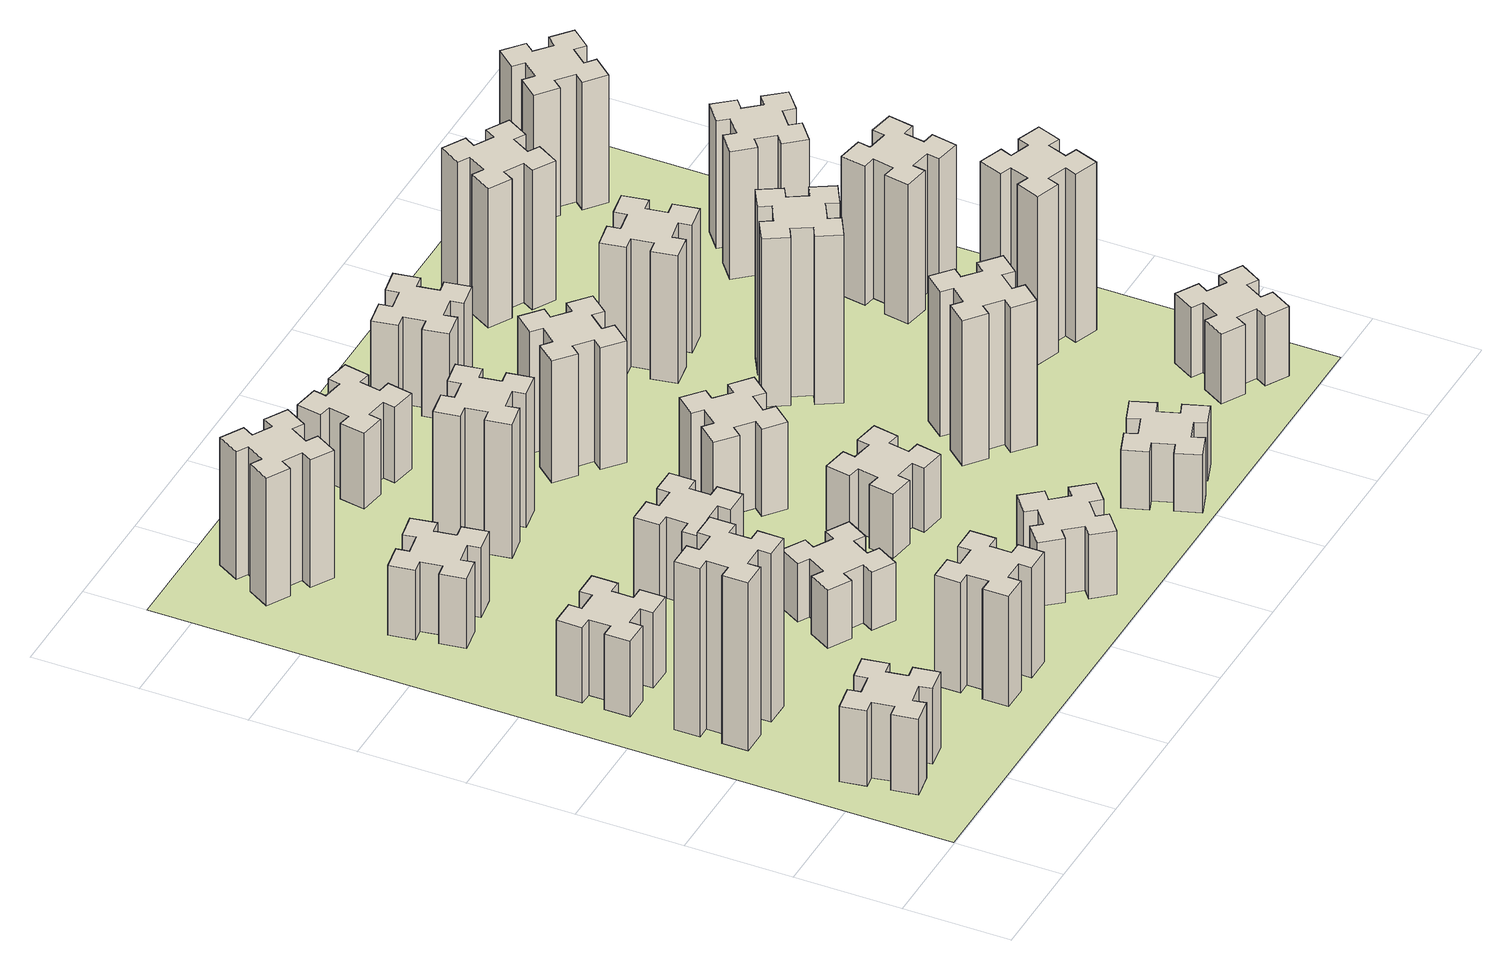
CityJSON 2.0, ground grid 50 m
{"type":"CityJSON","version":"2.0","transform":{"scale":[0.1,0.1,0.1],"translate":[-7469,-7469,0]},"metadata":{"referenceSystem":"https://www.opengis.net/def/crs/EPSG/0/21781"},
"CityObjects":{
"building1":{"type":"Building","attributes":{"class":"1000","function":"1000","usage":"1000","yearOfConstruction":2016,"roofType":"1000","measuredHeight":39,"storeysAboveGround":30,"storeysBelowGround":0},"geometry":[{"type":"Solid","lod":"1","boundaries":[[[[0,1,2,3,4,5,6,7,8,9,10,11,12,13,14,15,16,17,18,19]],[[17,16,20,21]],[[16,15,22,20]],[[15,14,23,22]],[[14,13,24,23]],[[13,12,25,24]],[[12,11,26,25]],[[11,10,27,26]],[[10,9,28,27]],[[9,8,29,28]],[[8,7,30,29]],[[7,6,31,30]],[[6,5,32,31]],[[5,4,33,32]],[[4,3,34,33]],[[3,2,35,34]],[[2,1,36,35]],[[1,0,37,36]],[[0,19,38,37]],[[19,18,39,38]],[[18,17,21,39]],[[24,25,26,27,28,29,30,31,32,33,34,35,36,37,38,39,21,20,22,23]]]]}]},
"building2":{"type":"Building","attributes":{"class":"1000","function":"1000","usage":"1000","yearOfConstruction":2016,"roofType":"1000","measuredHeight":87,"storeysAboveGround":30,"storeysBelowGround":0},"geometry":[{"type":"Solid","lod":"1","boundaries":[[[[40,41,42,43,44,45,46,47,48,49,50,51,52,53,54,55,56,57,58,59]],[[57,56,60,61]],[[56,55,62,60]],[[55,54,63,62]],[[54,53,64,63]],[[53,52,65,64]],[[52,51,66,65]],[[51,50,67,66]],[[50,49,68,67]],[[49,48,69,68]],[[48,47,70,69]],[[47,46,71,70]],[[46,45,72,71]],[[45,44,73,72]],[[44,43,74,73]],[[43,42,75,74]],[[42,41,76,75]],[[41,40,77,76]],[[40,59,78,77]],[[59,58,79,78]],[[58,57,61,79]],[[64,65,66,67,68,69,70,71,72,73,74,75,76,77,78,79,61,60,62,63]]]]}]},
"building3":{"type":"Building","attributes":{"class":"1000","function":"1000","usage":"1000","yearOfConstruction":2016,"roofType":"1000","measuredHeight":39,"storeysAboveGround":30,"storeysBelowGround":0},"geometry":[{"type":"Solid","lod":"1","boundaries":[[[[80,81,82,83,84,85,86,87,88,89,90,91,92,93,94,95,96,97,98,99]],[[97,96,100,101]],[[96,95,102,100]],[[95,94,103,102]],[[94,93,104,103]],[[93,92,105,104]],[[92,91,106,105]],[[91,90,107,106]],[[90,89,108,107]],[[89,88,109,108]],[[88,87,110,109]],[[87,86,111,110]],[[86,85,112,111]],[[85,84,113,112]],[[84,83,114,113]],[[83,82,115,114]],[[82,81,116,115]],[[81,80,117,116]],[[80,99,118,117]],[[99,98,119,118]],[[98,97,101,119]],[[104,105,106,107,108,109,110,111,112,113,114,115,116,117,118,119,101,100,102,103]]]]}]},
"building4":{"type":"Building","attributes":{"class":"1000","function":"1000","usage":"1000","yearOfConstruction":2016,"roofType":"1000","measuredHeight":57,"storeysAboveGround":30,"storeysBelowGround":0},"geometry":[{"type":"Solid","lod":"1","boundaries":[[[[120,121,122,123,124,125,126,127,128,129,130,131,132,133,134,135,136,137,138,139]],[[137,136,140,141]],[[136,135,142,140]],[[135,134,143,142]],[[134,133,144,143]],[[133,132,145,144]],[[132,131,146,145]],[[131,130,147,146]],[[130,129,148,147]],[[129,128,149,148]],[[128,127,150,149]],[[127,126,151,150]],[[126,125,152,151]],[[125,124,153,152]],[[124,123,154,153]],[[123,122,155,154]],[[122,121,156,155]],[[121,120,157,156]],[[120,139,158,157]],[[139,138,159,158]],[[138,137,141,159]],[[144,145,146,147,148,149,150,151,152,153,154,155,156,157,158,159,141,140,142,143]]]]}]},
"building5":{"type":"Building","attributes":{"class":"1000","function":"1000","usage":"1000","yearOfConstruction":2016,"roofType":"1000","measuredHeight":36,"storeysAboveGround":30,"storeysBelowGround":0},"geometry":[{"type":"Solid","lod":"1","boundaries":[[[[160,161,162,163,164,165,166,167,168,169,170,171,172,173,174,175,176,177,178,179]],[[177,176,180,181]],[[176,175,182,180]],[[175,174,183,182]],[[174,173,184,183]],[[173,172,185,184]],[[172,171,186,185]],[[171,170,187,186]],[[170,169,188,187]],[[169,168,189,188]],[[168,167,190,189]],[[167,166,191,190]],[[166,165,192,191]],[[165,164,193,192]],[[164,163,194,193]],[[163,162,195,194]],[[162,161,196,195]],[[161,160,197,196]],[[160,179,198,197]],[[179,178,199,198]],[[178,177,181,199]],[[184,185,186,187,188,189,190,191,192,193,194,195,196,197,198,199,181,180,182,183]]]]}]},
"building6":{"type":"Building","attributes":{"class":"1000","function":"1000","usage":"1000","yearOfConstruction":2016,"roofType":"1000","measuredHeight":66,"storeysAboveGround":30,"storeysBelowGround":0},"geometry":[{"type":"Solid","lod":"1","boundaries":[[[[200,201,202,203,204,205,206,207,208,209,210,211,212,213,214,215,216,217,218,219]],[[217,216,220,221]],[[216,215,222,220]],[[215,214,223,222]],[[214,213,224,223]],[[213,212,225,224]],[[212,211,226,225]],[[211,210,227,226]],[[210,209,228,227]],[[209,208,229,228]],[[208,207,230,229]],[[207,206,231,230]],[[206,205,232,231]],[[205,204,233,232]],[[204,203,234,233]],[[203,202,235,234]],[[202,201,236,235]],[[201,200,237,236]],[[200,219,238,237]],[[219,218,239,238]],[[218,217,221,239]],[[224,225,226,227,228,229,230,231,232,233,234,235,236,237,238,239,221,220,222,223]]]]}]},
"building7":{"type":"Building","attributes":{"class":"1000","function":"1000","usage":"1000","yearOfConstruction":2016,"roofType":"1000","measuredHeight":30,"storeysAboveGround":30,"storeysBelowGround":0},"geometry":[{"type":"Solid","lod":"1","boundaries":[[[[240,241,242,243,244,245,246,247,248,249,250,251,252,253,254,255,256,257,258,259]],[[257,256,260,261]],[[256,255,262,260]],[[255,254,263,262]],[[254,253,264,263]],[[253,252,265,264]],[[252,251,266,265]],[[251,250,267,266]],[[250,249,268,267]],[[249,248,269,268]],[[248,247,270,269]],[[247,246,271,270]],[[246,245,272,271]],[[245,244,273,272]],[[244,243,274,273]],[[243,242,275,274]],[[242,241,276,275]],[[241,240,277,276]],[[240,259,278,277]],[[259,258,279,278]],[[258,257,261,279]],[[264,265,266,267,268,269,270,271,272,273,274,275,276,277,278,279,261,260,262,263]]]]}]},
"building8":{"type":"Building","attributes":{"class":"1000","function":"1000","usage":"1000","yearOfConstruction":2016,"roofType":"1000","measuredHeight":42,"storeysAboveGround":30,"storeysBelowGround":0},"geometry":[{"type":"Solid","lod":"1","boundaries":[[[[280,281,282,283,284,285,286,287,288,289,290,291,292,293,294,295,296,297,298,299]],[[297,296,300,301]],[[296,295,302,300]],[[295,294,303,302]],[[294,293,304,303]],[[293,292,305,304]],[[292,291,306,305]],[[291,290,307,306]],[[290,289,308,307]],[[289,288,309,308]],[[288,287,310,309]],[[287,286,311,310]],[[286,285,312,311]],[[285,284,313,312]],[[284,283,314,313]],[[283,282,315,314]],[[282,281,316,315]],[[281,280,317,316]],[[280,299,318,317]],[[299,298,319,318]],[[298,297,301,319]],[[304,305,306,307,308,309,310,311,312,313,314,315,316,317,318,319,301,300,302,303]]]]}]},
"building9":{"type":"Building","attributes":{"class":"1000","function":"1000","usage":"1000","yearOfConstruction":2016,"roofType":"1000","measuredHeight":69,"storeysAboveGround":30,"storeysBelowGround":0},"geometry":[{"type":"Solid","lod":"1","boundaries":[[[[320,321,322,323,324,325,326,327,328,329,330,331,332,333,334,335,336,337,338,339]],[[337,336,340,341]],[[336,335,342,340]],[[335,334,343,342]],[[334,333,344,343]],[[333,332,345,344]],[[332,331,346,345]],[[331,330,347,346]],[[330,329,348,347]],[[329,328,349,348]],[[328,327,350,349]],[[327,326,351,350]],[[326,325,352,351]],[[325,324,353,352]],[[324,323,354,353]],[[323,322,355,354]],[[322,321,356,355]],[[321,320,357,356]],[[320,339,358,357]],[[339,338,359,358]],[[338,337,341,359]],[[344,345,346,347,348,349,350,351,352,353,354,355,356,357,358,359,341,340,342,343]]]]}]},
"building10":{"type":"Building","attributes":{"class":"1000","function":"1000","usage":"1000","yearOfConstruction":2016,"roofType":"1000","measuredHeight":33,"storeysAboveGround":30,"storeysBelowGround":0},"geometry":[{"type":"Solid","lod":"1","boundaries":[[[[360,361,362,363,364,365,366,367,368,369,370,371,372,373,374,375,376,377,378,379]],[[377,376,380,381]],[[376,375,382,380]],[[375,374,383,382]],[[374,373,384,383]],[[373,372,385,384]],[[372,371,386,385]],[[371,370,387,386]],[[370,369,388,387]],[[369,368,389,388]],[[368,367,390,389]],[[367,366,391,390]],[[366,365,392,391]],[[365,364,393,392]],[[364,363,394,393]],[[363,362,395,394]],[[362,361,396,395]],[[361,360,397,396]],[[360,379,398,397]],[[379,378,399,398]],[[378,377,381,399]],[[384,385,386,387,388,389,390,391,392,393,394,395,396,397,398,399,381,380,382,383]]]]}]},
"building11":{"type":"Building","attributes":{"class":"1000","function":"1000","usage":"1000","yearOfConstruction":2016,"roofType":"1000","measuredHeight":39,"storeysAboveGround":30,"storeysBelowGround":0},"geometry":[{"type":"Solid","lod":"1","boundaries":[[[[400,401,402,403,404,405,406,407,408,409,410,411,412,413,414,415,416,417,418,419]],[[417,416,420,421]],[[416,415,422,420]],[[415,414,423,422]],[[414,413,424,423]],[[413,412,425,424]],[[412,411,426,425]],[[411,410,427,426]],[[410,409,428,427]],[[409,408,429,428]],[[408,407,430,429]],[[407,406,431,430]],[[406,405,432,431]],[[405,404,433,432]],[[404,403,434,433]],[[403,402,435,434]],[[402,401,436,435]],[[401,400,437,436]],[[400,419,438,437]],[[419,418,439,438]],[[418,417,421,439]],[[424,425,426,427,428,429,430,431,432,433,434,435,436,437,438,439,421,420,422,423]]]]}]},
"building12":{"type":"Building","attributes":{"class":"1000","function":"1000","usage":"1000","yearOfConstruction":2016,"roofType":"1000","measuredHeight":33,"storeysAboveGround":30,"storeysBelowGround":0},"geometry":[{"type":"Solid","lod":"1","boundaries":[[[[440,441,442,443,444,445,446,447,448,449,450,451,452,453,454,455,456,457,458,459]],[[457,456,460,461]],[[456,455,462,460]],[[455,454,463,462]],[[454,453,464,463]],[[453,452,465,464]],[[452,451,466,465]],[[451,450,467,466]],[[450,449,468,467]],[[449,448,469,468]],[[448,447,470,469]],[[447,446,471,470]],[[446,445,472,471]],[[445,444,473,472]],[[444,443,474,473]],[[443,442,475,474]],[[442,441,476,475]],[[441,440,477,476]],[[440,459,478,477]],[[459,458,479,478]],[[458,457,461,479]],[[464,465,466,467,468,469,470,471,472,473,474,475,476,477,478,479,461,460,462,463]]]]}]},
"building13":{"type":"Building","attributes":{"class":"1000","function":"1000","usage":"1000","yearOfConstruction":2016,"roofType":"1000","measuredHeight":45,"storeysAboveGround":30,"storeysBelowGround":0},"geometry":[{"type":"Solid","lod":"1","boundaries":[[[[480,481,482,483,484,485,486,487,488,489,490,491,492,493,494,495,496,497,498,499]],[[497,496,500,501]],[[496,495,502,500]],[[495,494,503,502]],[[494,493,504,503]],[[493,492,505,504]],[[492,491,506,505]],[[491,490,507,506]],[[490,489,508,507]],[[489,488,509,508]],[[488,487,510,509]],[[487,486,511,510]],[[486,485,512,511]],[[485,484,513,512]],[[484,483,514,513]],[[483,482,515,514]],[[482,481,516,515]],[[481,480,517,516]],[[480,499,518,517]],[[499,498,519,518]],[[498,497,501,519]],[[504,505,506,507,508,509,510,511,512,513,514,515,516,517,518,519,501,500,502,503]]]]}]},
"building14":{"type":"Building","attributes":{"class":"1000","function":"1000","usage":"1000","yearOfConstruction":2016,"roofType":"1000","measuredHeight":63,"storeysAboveGround":30,"storeysBelowGround":0},"geometry":[{"type":"Solid","lod":"1","boundaries":[[[[520,521,522,523,524,525,526,527,528,529,530,531,532,533,534,535,536,537,538,539]],[[537,536,540,541]],[[536,535,542,540]],[[535,534,543,542]],[[534,533,544,543]],[[533,532,545,544]],[[532,531,546,545]],[[531,530,547,546]],[[530,529,548,547]],[[529,528,549,548]],[[528,527,550,549]],[[527,526,551,550]],[[526,525,552,551]],[[525,524,553,552]],[[524,523,554,553]],[[523,522,555,554]],[[522,521,556,555]],[[521,520,557,556]],[[520,539,558,557]],[[539,538,559,558]],[[538,537,541,559]],[[544,545,546,547,548,549,550,551,552,553,554,555,556,557,558,559,541,540,542,543]]]]}]},
"building15":{"type":"Building","attributes":{"class":"1000","function":"1000","usage":"1000","yearOfConstruction":2016,"roofType":"1000","measuredHeight":30,"storeysAboveGround":30,"storeysBelowGround":0},"geometry":[{"type":"Solid","lod":"1","boundaries":[[[[560,561,562,563,564,565,566,567,568,569,570,571,572,573,574,575,576,577,578,579]],[[577,576,580,581]],[[576,575,582,580]],[[575,574,583,582]],[[574,573,584,583]],[[573,572,585,584]],[[572,571,586,585]],[[571,570,587,586]],[[570,569,588,587]],[[569,568,589,588]],[[568,567,590,589]],[[567,566,591,590]],[[566,565,592,591]],[[565,564,593,592]],[[564,563,594,593]],[[563,562,595,594]],[[562,561,596,595]],[[561,560,597,596]],[[560,579,598,597]],[[579,578,599,598]],[[578,577,581,599]],[[584,585,586,587,588,589,590,591,592,593,594,595,596,597,598,599,581,580,582,583]]]]}]},
"building16":{"type":"Building","attributes":{"class":"1000","function":"1000","usage":"1000","yearOfConstruction":2016,"roofType":"1000","measuredHeight":45,"storeysAboveGround":30,"storeysBelowGround":0},"geometry":[{"type":"Solid","lod":"1","boundaries":[[[[600,601,602,603,604,605,606,607,608,609,610,611,612,613,614,615,616,617,618,619]],[[617,616,620,621]],[[616,615,622,620]],[[615,614,623,622]],[[614,613,624,623]],[[613,612,625,624]],[[612,611,626,625]],[[611,610,627,626]],[[610,609,628,627]],[[609,608,629,628]],[[608,607,630,629]],[[607,606,631,630]],[[606,605,632,631]],[[605,604,633,632]],[[604,603,634,633]],[[603,602,635,634]],[[602,601,636,635]],[[601,600,637,636]],[[600,619,638,637]],[[619,618,639,638]],[[618,617,621,639]],[[624,625,626,627,628,629,630,631,632,633,634,635,636,637,638,639,621,620,622,623]]]]}]},
"building17":{"type":"Building","attributes":{"class":"1000","function":"1000","usage":"1000","yearOfConstruction":2016,"roofType":"1000","measuredHeight":75,"storeysAboveGround":30,"storeysBelowGround":0},"geometry":[{"type":"Solid","lod":"1","boundaries":[[[[640,641,642,643,644,645,646,647,648,649,650,651,652,653,654,655,656,657,658,659]],[[657,656,660,661]],[[656,655,662,660]],[[655,654,663,662]],[[654,653,664,663]],[[653,652,665,664]],[[652,651,666,665]],[[651,650,667,666]],[[650,649,668,667]],[[649,648,669,668]],[[648,647,670,669]],[[647,646,671,670]],[[646,645,672,671]],[[645,644,673,672]],[[644,643,674,673]],[[643,642,675,674]],[[642,641,676,675]],[[641,640,677,676]],[[640,659,678,677]],[[659,658,679,678]],[[658,657,661,679]],[[664,665,666,667,668,669,670,671,672,673,674,675,676,677,678,679,661,660,662,663]]]]}]},
"building18":{"type":"Building","attributes":{"class":"1000","function":"1000","usage":"1000","yearOfConstruction":2016,"roofType":"1000","measuredHeight":87,"storeysAboveGround":30,"storeysBelowGround":0},"geometry":[{"type":"Solid","lod":"1","boundaries":[[[[680,681,682,683,684,685,686,687,688,689,690,691,692,693,694,695,696,697,698,699]],[[697,696,700,701]],[[696,695,702,700]],[[695,694,703,702]],[[694,693,704,703]],[[693,692,705,704]],[[692,691,706,705]],[[691,690,707,706]],[[690,689,708,707]],[[689,688,709,708]],[[688,687,710,709]],[[687,686,711,710]],[[686,685,712,711]],[[685,684,713,712]],[[684,683,714,713]],[[683,682,715,714]],[[682,681,716,715]],[[681,680,717,716]],[[680,699,718,717]],[[699,698,719,718]],[[698,697,701,719]],[[704,705,706,707,708,709,710,711,712,713,714,715,716,717,718,719,701,700,702,703]]]]}]},
"building19":{"type":"Building","attributes":{"class":"1000","function":"1000","usage":"1000","yearOfConstruction":2016,"roofType":"1000","measuredHeight":66,"storeysAboveGround":30,"storeysBelowGround":0},"geometry":[{"type":"Solid","lod":"1","boundaries":[[[[720,721,722,723,724,725,726,727,728,729,730,731,732,733,734,735,736,737,738,739]],[[737,736,740,741]],[[736,735,742,740]],[[735,734,743,742]],[[734,733,744,743]],[[733,732,745,744]],[[732,731,746,745]],[[731,730,747,746]],[[730,729,748,747]],[[729,728,749,748]],[[728,727,750,749]],[[727,726,751,750]],[[726,725,752,751]],[[725,724,753,752]],[[724,723,754,753]],[[723,722,755,754]],[[722,721,756,755]],[[721,720,757,756]],[[720,739,758,757]],[[739,738,759,758]],[[738,737,741,759]],[[744,745,746,747,748,749,750,751,752,753,754,755,756,757,758,759,741,740,742,743]]]]}]},
"building20":{"type":"Building","attributes":{"class":"1000","function":"1000","usage":"1000","yearOfConstruction":2016,"roofType":"1000","measuredHeight":36,"storeysAboveGround":30,"storeysBelowGround":0},"geometry":[{"type":"Solid","lod":"1","boundaries":[[[[760,761,762,763,764,765,766,767,768,769,770,771,772,773,774,775,776,777,778,779]],[[777,776,780,781]],[[776,775,782,780]],[[775,774,783,782]],[[774,773,784,783]],[[773,772,785,784]],[[772,771,786,785]],[[771,770,787,786]],[[770,769,788,787]],[[769,768,789,788]],[[768,767,790,789]],[[767,766,791,790]],[[766,765,792,791]],[[765,764,793,792]],[[764,763,794,793]],[[763,762,795,794]],[[762,761,796,795]],[[761,760,797,796]],[[760,779,798,797]],[[779,778,799,798]],[[778,777,781,799]],[[784,785,786,787,788,789,790,791,792,793,794,795,796,797,798,799,781,780,782,783]]]]}]},
"building21":{"type":"Building","attributes":{"class":"1000","function":"1000","usage":"1000","yearOfConstruction":2016,"roofType":"1000","measuredHeight":72,"storeysAboveGround":30,"storeysBelowGround":0},"geometry":[{"type":"Solid","lod":"1","boundaries":[[[[800,801,802,803,804,805,806,807,808,809,810,811,812,813,814,815,816,817,818,819]],[[817,816,820,821]],[[816,815,822,820]],[[815,814,823,822]],[[814,813,824,823]],[[813,812,825,824]],[[812,811,826,825]],[[811,810,827,826]],[[810,809,828,827]],[[809,808,829,828]],[[808,807,830,829]],[[807,806,831,830]],[[806,805,832,831]],[[805,804,833,832]],[[804,803,834,833]],[[803,802,835,834]],[[802,801,836,835]],[[801,800,837,836]],[[800,819,838,837]],[[819,818,839,838]],[[818,817,821,839]],[[824,825,826,827,828,829,830,831,832,833,834,835,836,837,838,839,821,820,822,823]]]]}]},
"building22":{"type":"Building","attributes":{"class":"1000","function":"1000","usage":"1000","yearOfConstruction":2016,"roofType":"1000","measuredHeight":87,"storeysAboveGround":30,"storeysBelowGround":0},"geometry":[{"type":"Solid","lod":"1","boundaries":[[[[840,841,842,843,844,845,846,847,848,849,850,851,852,853,854,855,856,857,858,859]],[[857,856,860,861]],[[856,855,862,860]],[[855,854,863,862]],[[854,853,864,863]],[[853,852,865,864]],[[852,851,866,865]],[[851,850,867,866]],[[850,849,868,867]],[[849,848,869,868]],[[848,847,870,869]],[[847,846,871,870]],[[846,845,872,871]],[[845,844,873,872]],[[844,843,874,873]],[[843,842,875,874]],[[842,841,876,875]],[[841,840,877,876]],[[840,859,878,877]],[[859,858,879,878]],[[858,857,861,879]],[[864,865,866,867,868,869,870,871,872,873,874,875,876,877,878,879,861,860,862,863]]]]}]},
"building23":{"type":"Building","attributes":{"class":"1000","function":"1000","usage":"1000","yearOfConstruction":2016,"roofType":"1000","measuredHeight":72,"storeysAboveGround":30,"storeysBelowGround":0},"geometry":[{"type":"Solid","lod":"1","boundaries":[[[[880,881,882,883,884,885,886,887,888,889,890,891,892,893,894,895,896,897,898,899]],[[897,896,900,901]],[[896,895,902,900]],[[895,894,903,902]],[[894,893,904,903]],[[893,892,905,904]],[[892,891,906,905]],[[891,890,907,906]],[[890,889,908,907]],[[889,888,909,908]],[[888,887,910,909]],[[887,886,911,910]],[[886,885,912,911]],[[885,884,913,912]],[[884,883,914,913]],[[883,882,915,914]],[[882,881,916,915]],[[881,880,917,916]],[[880,899,918,917]],[[899,898,919,918]],[[898,897,901,919]],[[904,905,906,907,908,909,910,911,912,913,914,915,916,917,918,919,901,900,902,903]]]]}]},
"building24":{"type":"Building","attributes":{"class":"1000","function":"1000","usage":"1000","yearOfConstruction":2016,"roofType":"1000","measuredHeight":66,"storeysAboveGround":30,"storeysBelowGround":0},"geometry":[{"type":"Solid","lod":"1","boundaries":[[[[920,921,922,923,924,925,926,927,928,929,930,931,932,933,934,935,936,937,938,939]],[[937,936,940,941]],[[936,935,942,940]],[[935,934,943,942]],[[934,933,944,943]],[[933,932,945,944]],[[932,931,946,945]],[[931,930,947,946]],[[930,929,948,947]],[[929,928,949,948]],[[928,927,950,949]],[[927,926,951,950]],[[926,925,952,951]],[[925,924,953,952]],[[924,923,954,953]],[[923,922,955,954]],[[922,921,956,955]],[[921,920,957,956]],[[920,939,958,957]],[[939,938,959,958]],[[938,937,941,959]],[[944,945,946,947,948,949,950,951,952,953,954,955,956,957,958,959,941,940,942,943]]]]}]},
"building25":{"type":"Building","attributes":{"class":"1000","function":"1000","usage":"1000","yearOfConstruction":2016,"roofType":"1000","measuredHeight":66,"storeysAboveGround":30,"storeysBelowGround":0},"geometry":[{"type":"Solid","lod":"1","boundaries":[[[[960,961,962,963,964,965,966,967,968,969,970,971,972,973,974,975,976,977,978,979]],[[977,976,980,981]],[[976,975,982,980]],[[975,974,983,982]],[[974,973,984,983]],[[973,972,985,984]],[[972,971,986,985]],[[971,970,987,986]],[[970,969,988,987]],[[969,968,989,988]],[[968,967,990,989]],[[967,966,991,990]],[[966,965,992,991]],[[965,964,993,992]],[[964,963,994,993]],[[963,962,995,994]],[[962,961,996,995]],[[961,960,997,996]],[[960,979,998,997]],[[979,978,999,998]],[[978,977,981,999]],[[984,985,986,987,988,989,990,991,992,993,994,995,996,997,998,999,981,980,982,983]]]]}]},
"landuse1":{"type":"LandUse","attributes":{"name":"plot1","function":"1010"},"geometry":[{"type":"MultiSurface","lod":"1","boundaries":[[[1000,1001,1002,1003]]]}]}
},
"vertices":[
[492,445,0],[475,544,0],[534,554,0],[513,672,0],[395,651,0],[405,592,0],[307,575,0],[297,634,0],[178,613,0],[199,495,0],[258,505,0],[276,407,0],[217,397,0],[237,278,0],[356,299,0],[345,358,0],[444,376,0],[454,317,0],[572,337,0],[551,456,0],[444,376,390],[454,317,390],[345,358,390],[356,299,390],[237,278,390],[217,397,390],[276,407,390],[258,505,390],[199,495,390],[178,613,390],[297,634,390],[307,575,390],[405,592,390],[395,651,390],[513,672,390],[534,554,390],[475,544,390],[492,445,390],[551,456,390],[572,337,390],
[325,1105,0],[425,1105,0],[425,1045,0],[545,1045,0],[545,1165,0],[485,1165,0],[485,1265,0],[545,1265,0],[545,1385,0],[425,1385,0],[425,1325,0],[325,1325,0],[325,1385,0],[205,1385,0],[205,1265,0],[265,1265,0],[265,1165,0],[205,1165,0],[205,1045,0],[325,1045,0],[265,1165,870],[205,1165,870],[265,1265,870],[205,1265,870],[205,1385,870],[325,1385,870],[325,1325,870],[425,1325,870],[425,1385,870],[545,1385,870],[545,1265,870],[485,1265,870],[485,1165,870],[545,1165,870],[545,1045,870],[425,1045,870],[425,1105,870],[325,1105,870],[325,1045,870],[205,1045,870],
[425,1865,0],[325,1865,0],[325,1925,0],[205,1925,0],[205,1805,0],[265,1805,0],[265,1705,0],[205,1705,0],[205,1585,0],[325,1585,0],[325,1645,0],[425,1645,0],[425,1585,0],[545,1585,0],[545,1705,0],[485,1705,0],[485,1805,0],[545,1805,0],[545,1925,0],[425,1925,0],[485,1805,390],[545,1805,390],[485,1705,390],[545,1705,390],[545,1585,390],[425,1585,390],[425,1645,390],[325,1645,390],[325,1585,390],[205,1585,390],[205,1705,390],[265,1705,390],[265,1805,390],[205,1805,390],[205,1925,390],[325,1925,390],[325,1865,390],[425,1865,390],[425,1925,390],[545,1925,390],
[1065,265,0],[1165,265,0],[1165,205,0],[1285,205,0],[1285,325,0],[1225,325,0],[1225,425,0],[1285,425,0],[1285,545,0],[1165,545,0],[1165,485,0],[1065,485,0],[1065,545,0],[945,545,0],[945,425,0],[1005,425,0],[1005,325,0],[945,325,0],[945,205,0],[1065,205,0],[1005,325,570],[945,325,570],[1005,425,570],[945,425,570],[945,545,570],[1065,545,570],[1065,485,570],[1165,485,570],[1165,545,570],[1285,545,570],[1285,425,570],[1225,425,570],[1225,325,570],[1285,325,570],[1285,205,570],[1165,205,570],[1165,265,570],[1065,265,570],[1065,205,570],[945,205,570],
[358,2625,0],[376,2527,0],[317,2517,0],[337,2398,0],[456,2419,0],[445,2478,0],[544,2496,0],[554,2437,0],[672,2457,0],[651,2576,0],[592,2565,0],[575,2664,0],[634,2674,0],[613,2792,0],[495,2771,0],[505,2712,0],[407,2695,0],[397,2754,0],[278,2733,0],[299,2615,0],[407,2695,360],[397,2754,360],[505,2712,360],[495,2771,360],[613,2792,360],[634,2674,360],[575,2664,360],[592,2565,360],[651,2576,360],[672,2457,360],[554,2437,360],[544,2496,360],[445,2478,360],[456,2419,360],[337,2398,360],[317,2517,360],[376,2527,360],[358,2625,360],[299,2615,360],[278,2733,360],
[574,3406,0],[487,3456,0],[517,3508,0],[413,3568,0],[353,3464,0],[405,3434,0],[355,3347,0],[303,3377,0],[243,3273,0],[347,3213,0],[377,3265,0],[464,3215,0],[434,3163,0],[538,3103,0],[598,3207,0],[546,3237,0],[596,3324,0],[648,3294,0],[708,3398,0],[604,3458,0],[596,3324,660],[648,3294,660],[546,3237,660],[598,3207,660],[538,3103,660],[434,3163,660],[464,3215,660],[377,3265,660],[347,3213,660],[243,3273,660],[303,3377,660],[355,3347,660],[405,3434,660],[353,3464,660],[413,3568,660],[517,3508,660],[487,3456,660],[574,3406,660],[604,3458,660],[708,3398,660],
[1117,1045,0],[1204,995,0],[1174,943,0],[1278,883,0],[1338,987,0],[1286,1017,0],[1336,1104,0],[1388,1074,0],[1448,1178,0],[1344,1238,0],[1314,1186,0],[1227,1236,0],[1257,1288,0],[1153,1348,0],[1093,1244,0],[1145,1214,0],[1095,1127,0],[1043,1157,0],[983,1053,0],[1087,993,0],[1095,1127,300],[1043,1157,300],[1145,1214,300],[1093,1244,300],[1153,1348,300],[1257,1288,300],[1227,1236,300],[1314,1186,300],[1344,1238,300],[1448,1178,300],[1388,1074,300],[1336,1104,300],[1286,1017,300],[1338,987,300],[1278,883,300],[1174,943,300],[1204,995,300],[1117,1045,300],[1087,993,300],[983,1053,300],
[1165,1865,0],[1065,1865,0],[1065,1925,0],[945,1925,0],[945,1805,0],[1005,1805,0],[1005,1705,0],[945,1705,0],[945,1585,0],[1065,1585,0],[1065,1645,0],[1165,1645,0],[1165,1585,0],[1285,1585,0],[1285,1705,0],[1225,1705,0],[1225,1805,0],[1285,1805,0],[1285,1925,0],[1165,1925,0],[1225,1805,420],[1285,1805,420],[1225,1705,420],[1285,1705,420],[1285,1585,420],[1165,1585,420],[1165,1645,420],[1065,1645,420],[1065,1585,420],[945,1585,420],[945,1705,420],[1005,1705,420],[1005,1805,420],[945,1805,420],[945,1925,420],[1065,1925,420],[1065,1865,420],[1165,1865,420],[1165,1925,420],[1285,1925,420],
[998,2725,0],[1016,2627,0],[957,2617,0],[977,2498,0],[1096,2519,0],[1085,2578,0],[1184,2596,0],[1194,2537,0],[1312,2557,0],[1291,2676,0],[1232,2665,0],[1215,2764,0],[1274,2774,0],[1253,2892,0],[1135,2871,0],[1145,2812,0],[1047,2795,0],[1037,2854,0],[918,2833,0],[939,2715,0],[1047,2795,690],[1037,2854,690],[1145,2812,690],[1135,2871,690],[1253,2892,690],[1274,2774,690],[1215,2764,690],[1232,2665,690],[1291,2676,690],[1312,2557,690],[1194,2537,690],[1184,2596,690],[1085,2578,690],[1096,2519,690],[977,2498,690],[957,2617,690],[1016,2627,690],[998,2725,690],[939,2715,690],[918,2833,690],
[1972,408,0],[1907,484,0],[1953,523,0],[1876,615,0],[1784,538,0],[1823,492,0],[1746,427,0],[1708,473,0],[1616,396,0],[1693,304,0],[1739,343,0],[1803,266,0],[1757,228,0],[1834,136,0],[1926,213,0],[1888,259,0],[1964,323,0],[2003,277,0],[2095,354,0],[2018,446,0],[1964,323,330],[2003,277,330],[1888,259,330],[1926,213,330],[1834,136,330],[1757,228,330],[1803,266,330],[1739,343,330],[1693,304,330],[1616,396,330],[1708,473,330],[1746,427,330],[1823,492,330],[1784,538,330],[1876,615,330],[1953,523,330],[1907,484,330],[1972,408,330],[2018,446,330],[2095,354,330],
[1147,3236,0],[1245,3218,0],[1235,3159,0],[1353,3138,0],[1374,3257,0],[1315,3267,0],[1332,3365,0],[1391,3355,0],[1412,3473,0],[1294,3494,0],[1284,3435,0],[1185,3452,0],[1196,3511,0],[1077,3532,0],[1057,3414,0],[1116,3404,0],[1098,3305,0],[1039,3316,0],[1018,3197,0],[1137,3177,0],[1098,3305,390],[1039,3316,390],[1116,3404,390],[1057,3414,390],[1077,3532,390],[1196,3511,390],[1185,3452,390],[1284,3435,390],[1294,3494,390],[1412,3473,390],[1391,3355,390],[1332,3365,390],[1315,3267,390],[1374,3257,390],[1353,3138,390],[1235,3159,390],[1245,3218,390],[1147,3236,390],[1137,3177,390],[1018,3197,390],
[1756,1284,0],[1738,1185,0],[1679,1196,0],[1658,1077,0],[1777,1057,0],[1787,1116,0],[1885,1098,0],[1875,1039,0],[1993,1018,0],[2014,1137,0],[1955,1147,0],[1972,1245,0],[2031,1235,0],[2052,1353,0],[1934,1374,0],[1924,1315,0],[1825,1332,0],[1836,1391,0],[1717,1412,0],[1697,1294,0],[1825,1332,330],[1836,1391,330],[1924,1315,330],[1934,1374,330],[2052,1353,330],[2031,1235,330],[1972,1245,330],[1955,1147,330],[2014,1137,330],[1993,1018,330],[1875,1039,330],[1885,1098,330],[1787,1116,330],[1777,1057,330],[1658,1077,330],[1679,1196,330],[1738,1185,330],[1756,1284,330],[1697,1294,330],[1717,1412,330],
[1703,1964,0],[1639,1888,0],[1593,1926,0],[1516,1834,0],[1608,1757,0],[1646,1803,0],[1723,1739,0],[1684,1693,0],[1776,1616,0],[1853,1708,0],[1807,1746,0],[1872,1823,0],[1918,1784,0],[1995,1876,0],[1903,1953,0],[1864,1907,0],[1788,1972,0],[1826,2018,0],[1734,2095,0],[1657,2003,0],[1788,1972,450],[1826,2018,450],[1864,1907,450],[1903,1953,450],[1995,1876,450],[1918,1784,450],[1872,1823,450],[1807,1746,450],[1853,1708,450],[1776,1616,450],[1684,1693,450],[1723,1739,450],[1646,1803,450],[1608,1757,450],[1516,1834,450],[1593,1926,450],[1639,1888,450],[1703,1964,450],[1657,2003,450],[1734,2095,450],
[1646,2543,0],[1723,2479,0],[1684,2433,0],[1776,2356,0],[1853,2448,0],[1807,2486,0],[1872,2563,0],[1918,2524,0],[1995,2616,0],[1903,2693,0],[1864,2647,0],[1788,2712,0],[1826,2758,0],[1734,2835,0],[1657,2743,0],[1703,2704,0],[1639,2628,0],[1593,2666,0],[1516,2574,0],[1608,2497,0],[1639,2628,630],[1593,2666,630],[1703,2704,630],[1657,2743,630],[1734,2835,630],[1826,2758,630],[1788,2712,630],[1864,2647,630],[1903,2693,630],[1995,2616,630],[1918,2524,630],[1872,2563,630],[1807,2486,630],[1853,2448,630],[1776,2356,630],[1684,2433,630],[1723,2479,630],[1646,2543,630],[1608,2497,630],[1516,2574,630],
[2605,396,0],[2511,362,0],[2490,418,0],[2377,377,0],[2419,264,0],[2475,285,0],[2509,191,0],[2453,170,0],[2494,57,0],[2607,99,0],[2586,155,0],[2680,189,0],[2700,133,0],[2813,174,0],[2772,287,0],[2716,266,0],[2682,360,0],[2738,380,0],[2697,493,0],[2584,452,0],[2682,360,300],[2738,380,300],[2716,266,300],[2772,287,300],[2813,174,300],[2700,133,300],[2680,189,300],[2586,155,300],[2607,99,300],[2494,57,300],[2453,170,300],[2509,191,300],[2475,285,300],[2419,264,300],[2377,377,300],[2490,418,300],[2511,362,300],[2605,396,300],[2584,452,300],[2697,493,300],
[1972,3305,0],[1955,3404,0],[2014,3414,0],[1993,3532,0],[1875,3511,0],[1885,3452,0],[1787,3435,0],[1777,3494,0],[1658,3473,0],[1679,3355,0],[1738,3365,0],[1756,3267,0],[1697,3257,0],[1717,3138,0],[1836,3159,0],[1825,3218,0],[1924,3236,0],[1934,3177,0],[2052,3197,0],[2031,3316,0],[1924,3236,450],[1934,3177,450],[1825,3218,450],[1836,3159,450],[1717,3138,450],[1697,3257,450],[1756,3267,450],[1738,3365,450],[1679,3355,450],[1658,3473,450],[1777,3494,450],[1787,3435,450],[1885,3452,450],[1875,3511,450],[1993,3532,450],[2014,3414,450],[1955,3404,450],[1972,3305,450],[2031,3316,450],[2052,3197,450],
[2543,1224,0],[2479,1148,0],[2433,1186,0],[2356,1094,0],[2448,1017,0],[2486,1063,0],[2563,999,0],[2524,953,0],[2616,876,0],[2693,968,0],[2647,1006,0],[2712,1083,0],[2758,1044,0],[2835,1136,0],[2743,1213,0],[2704,1167,0],[2628,1232,0],[2666,1278,0],[2574,1355,0],[2497,1263,0],[2628,1232,750],[2666,1278,750],[2704,1167,750],[2743,1213,750],[2835,1136,750],[2758,1044,750],[2712,1083,750],[2647,1006,750],[2693,968,750],[2616,876,750],[2524,953,750],[2563,999,750],[2486,1063,750],[2448,1017,750],[2356,1094,750],[2433,1186,750],[2479,1148,750],[2543,1224,750],[2497,1263,750],[2574,1355,750],
[2584,2076,0],[2497,2026,0],[2467,2078,0],[2363,2018,0],[2423,1914,0],[2475,1944,0],[2525,1857,0],[2473,1827,0],[2533,1723,0],[2637,1783,0],[2607,1835,0],[2694,1885,0],[2724,1833,0],[2828,1893,0],[2768,1997,0],[2716,1967,0],[2666,2054,0],[2718,2084,0],[2658,2188,0],[2554,2128,0],[2666,2054,870],[2718,2084,870],[2716,1967,870],[2768,1997,870],[2828,1893,870],[2724,1833,870],[2694,1885,870],[2607,1835,870],[2637,1783,870],[2533,1723,870],[2473,1827,870],[2525,1857,870],[2475,1944,870],[2423,1914,870],[2363,2018,870],[2467,2078,870],[2497,2026,870],[2584,2076,870],[2554,2128,870],[2658,2188,870],
[2378,2625,0],[2396,2527,0],[2337,2517,0],[2357,2398,0],[2476,2419,0],[2465,2478,0],[2564,2496,0],[2574,2437,0],[2692,2457,0],[2671,2576,0],[2612,2565,0],[2595,2664,0],[2654,2674,0],[2633,2792,0],[2515,2771,0],[2525,2712,0],[2427,2695,0],[2417,2754,0],[2298,2733,0],[2319,2615,0],[2427,2695,660],[2417,2754,660],[2525,2712,660],[2515,2771,660],[2633,2792,660],[2654,2674,660],[2595,2664,660],[2612,2565,660],[2671,2576,660],[2692,2457,660],[2574,2437,660],[2564,2496,660],[2465,2478,660],[2476,2419,660],[2357,2398,660],[2337,2517,660],[2396,2527,660],[2378,2625,660],[2319,2615,660],[2298,2733,660],
[3506,277,0],[3556,364,0],[3608,334,0],[3668,438,0],[3564,498,0],[3534,446,0],[3447,496,0],[3477,548,0],[3373,608,0],[3313,504,0],[3365,474,0],[3315,387,0],[3263,417,0],[3203,313,0],[3307,253,0],[3337,305,0],[3424,255,0],[3394,203,0],[3498,143,0],[3558,247,0],[3424,255,360],[3394,203,360],[3337,305,360],[3307,253,360],[3203,313,360],[3263,417,360],[3315,387,360],[3365,474,360],[3313,504,360],[3373,608,360],[3477,548,360],[3447,496,360],[3534,446,360],[3564,498,360],[3668,438,360],[3608,334,360],[3556,364,360],[3506,277,360],[3558,247,360],[3498,143,360],
[2666,3237,0],[2716,3324,0],[2768,3294,0],[2828,3398,0],[2724,3458,0],[2694,3406,0],[2607,3456,0],[2637,3508,0],[2533,3568,0],[2473,3464,0],[2525,3434,0],[2475,3347,0],[2423,3377,0],[2363,3273,0],[2467,3213,0],[2497,3265,0],[2584,3215,0],[2554,3163,0],[2658,3103,0],[2718,3207,0],[2584,3215,720],[2554,3163,720],[2497,3265,720],[2467,3213,720],[2363,3273,720],[2423,3377,720],[2475,3347,720],[2525,3434,720],[2473,3464,720],[2533,3568,720],[2637,3508,720],[2607,3456,720],[2694,3406,720],[2724,3458,720],[2828,3398,720],[2768,3294,720],[2716,3324,720],[2666,3237,720],[2718,3207,720],[2658,3103,720],
[3251,1129,0],[3345,1095,0],[3324,1039,0],[3437,997,0],[3478,1110,0],[3422,1131,0],[3456,1225,0],[3512,1204,0],[3553,1317,0],[3440,1358,0],[3420,1302,0],[3326,1336,0],[3347,1392,0],[3234,1433,0],[3193,1320,0],[3249,1300,0],[3215,1206,0],[3159,1227,0],[3117,1114,0],[3230,1073,0],[3215,1206,870],[3159,1227,870],[3249,1300,870],[3193,1320,870],[3234,1433,870],[3347,1392,870],[3326,1336,870],[3420,1302,870],[3440,1358,870],[3553,1317,870],[3512,1204,870],[3456,1225,870],[3422,1131,870],[3478,1110,870],[3437,997,870],[3324,1039,870],[3345,1095,870],[3251,1129,870],[3230,1073,870],[3117,1114,870],
[3404,1955,0],[3305,1972,0],[3316,2031,0],[3197,2052,0],[3177,1934,0],[3236,1924,0],[3218,1825,0],[3159,1836,0],[3138,1717,0],[3257,1697,0],[3267,1756,0],[3365,1738,0],[3355,1679,0],[3473,1658,0],[3494,1777,0],[3435,1787,0],[3452,1885,0],[3511,1875,0],[3532,1993,0],[3414,2014,0],[3452,1885,720],[3511,1875,720],[3435,1787,720],[3494,1777,720],[3473,1658,720],[3355,1679,720],[3365,1738,720],[3267,1756,720],[3257,1697,720],[3138,1717,720],[3159,1836,720],[3218,1825,720],[3236,1924,720],[3177,1934,720],[3197,2052,720],[3316,2031,720],[3305,1972,720],[3404,1955,720],[3414,2014,720],[3532,1993,720],
[3303,2612,0],[3226,2547,0],[3188,2593,0],[3096,2516,0],[3173,2424,0],[3219,2463,0],[3283,2386,0],[3237,2348,0],[3314,2256,0],[3406,2333,0],[3368,2379,0],[3444,2443,0],[3483,2397,0],[3575,2474,0],[3498,2566,0],[3452,2528,0],[3387,2604,0],[3433,2643,0],[3356,2735,0],[3264,2658,0],[3387,2604,660],[3433,2643,660],[3452,2528,660],[3498,2566,660],[3575,2474,660],[3483,2397,660],[3444,2443,660],[3368,2379,660],[3406,2333,660],[3314,2256,660],[3237,2348,660],[3283,2386,660],[3219,2463,660],[3173,2424,660],[3096,2516,660],[3188,2593,660],[3226,2547,660],[3303,2612,660],[3264,2658,660],[3356,2735,660],
[3226,3383,0],[3303,3319,0],[3264,3273,0],[3356,3196,0],[3433,3288,0],[3387,3326,0],[3452,3403,0],[3498,3364,0],[3575,3456,0],[3483,3533,0],[3444,3487,0],[3368,3552,0],[3406,3598,0],[3314,3675,0],[3237,3583,0],[3283,3544,0],[3219,3468,0],[3173,3506,0],[3096,3414,0],[3188,3337,0],[3219,3468,660],[3173,3506,660],[3283,3544,660],[3237,3583,660],[3314,3675,660],[3406,3598,660],[3368,3552,660],[3444,3487,660],[3483,3533,660],[3575,3456,660],[3498,3364,660],[3452,3403,660],[3387,3326,660],[3433,3288,660],[3356,3196,660],[3264,3273,660],[3303,3319,660],[3226,3383,660],[3188,3337,660],[3096,3414,660],
[5,3705,0],[3705,3705,0],[3705,5,0],[5,5,0]
]}
